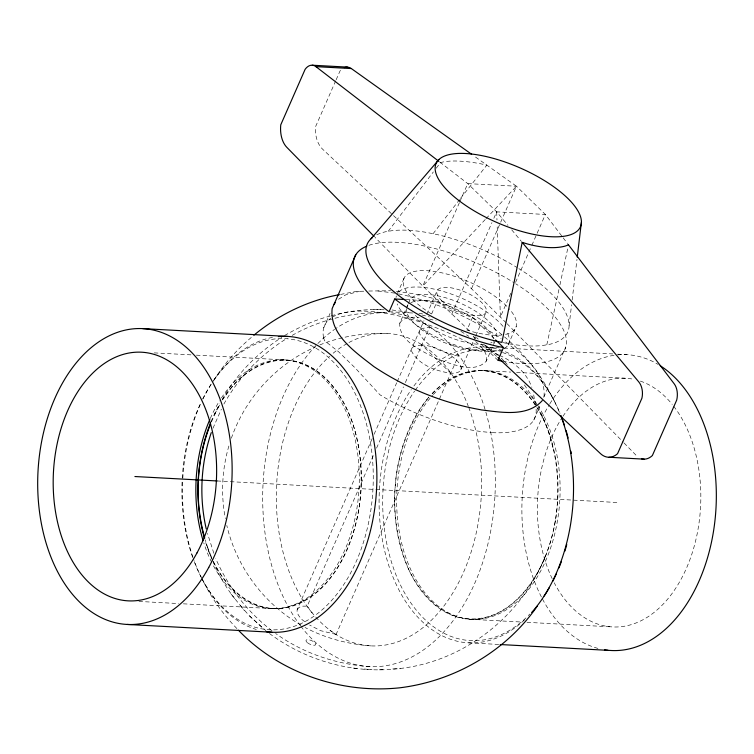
<?xml version="1.0" encoding="UTF-8"?>
<svg xmlns="http://www.w3.org/2000/svg" width="754" height="754" viewBox="0 0 754 754"><rect width="100%" height="100%" fill="white"/><g stroke="black" fill="none" stroke-linecap="round" stroke-linejoin="round"><path stroke-width="0.57" stroke-dasharray="3.77 2.83" d="M372.193 438.621L297.189 609.477L297.019 612.144L298.518 615.377L301.487 619.175L306.001 622.681M213.184 561.259C225.936 587.479 252.053 612.729 283.485 607.988C328.131 599.345 350.893 551.834 358.48 511.212L358.763 509.855C363.268 480.355 361.581 449.874 352.052 421.495L352.014 421.411C342.552 396.774 326.736 371.411 300.233 362.957C275.285 354.069 248.641 367.49 232.336 386.406L222.732 399.497M269.451 633.492C306.614 661.164 354.314 674.415 400.412 668.449C476.688 659.712 542.409 597.536 555.123 521.796L555.406 520.449C561.4 482.174 556.395 441.712 538.054 407.339M569.091 325.634L571.589 304.701M572.145 300.054L576.989 259.357M232.336 386.406L231.619 387.33M544.011 396.632C546.216 372.005 521.947 354.663 504.652 341.157M555.123 521.796L555.406 520.449M558.94 289.517L546.801 344.814M559.92 284.937L568.016 247.152M407.933 304.625L399.752 323.277C398.923 341.751 422.655 351.015 436.189 358.546C450.666 363.258 473.719 374.568 486.273 361.138L494.501 342.391M486.273 361.138C488.441 353.089 480.967 346.463 475.68 341.543M228.877 446.01C221.987 469.44 220.733 494.586 225.371 518.573M212.986 428.253L221.365 409.186M231.365 438.225C245.361 397.923 276.464 363.984 315.587 346.897M211.431 421.92L219.442 404.436M545.368 555.905C533.059 587.847 504.492 622.314 466.792 618.657C440.166 616.112 420.647 593.379 409.365 570.882C385.002 515.482 390.779 446.123 428.253 397.923L428.979 396.99A124.504 81.573 -86.9 0 0 411.467 575.179A124.504 81.573 -86.9 0 0 528.356 586.998A124.504 81.573 -86.9 0 0 537.385 408.008M335.7 80.801L315.558 126.691A23.836 16.126 -88.2 0 0 322.693 149.264L471.495 288.697L506.179 322.806M336.171 79.736L339.913 71.196A15.089 10.198 -88 0 1 340.714 70.216M323.702 327.858L330.016 313.485M397.301 293.711L404.502 277.321M408.385 303.589L409.752 300.488A47.229 17.766 23.7 0 1 459.893 302.967A47.229 17.766 23.7 0 1 496.33 338.235L494.963 341.355M459.403 202.666L422.787 286.068L470.515 331.92M459.865 201.601L467.763 183.608L516.471 186.238L545.378 214.466L562.465 236.926M374.078 434.323L396.717 382.749M397.188 381.675L423.955 320.704M426.773 314.286L437.103 290.752M431.599 314.032L437.197 301.28L447.603 307.151A61.102 22.988 23.7 0 0 471.043 316.887L472.541 317.34L495.133 339.404M405.35 382.58L429.686 327.142L421.486 328.612L419.724 330.337L419.394 333.372C426.547 347.302 444.068 353.117 458.602 355.37L336.124 634.378C324.55 627.271 314.908 617.272 307.208 606.141L374.21 453.522M376.566 448.149L403.456 386.887M451.703 314.305L491.947 222.628M493.832 218.311L496.679 211.846L545.378 214.466L531.655 245.747M471.495 288.697L516.471 186.238L473.512 155.626M472.541 317.34L466.943 330.092L471.316 331.402A61.102 22.988 23.7 0 0 501.787 335.012M460.807 369.828L473.446 341.044M473.917 339.969L475.322 336.774M475.783 335.709L486.085 312.25M510.816 293.202L500.402 316.925L497.131 224.692M515.557 282.411L531.174 246.822M508.083 344.964L516.245 326.378M533.747 420.025L539.789 406.255M543.7 397.349L565.811 346.972M358.48 511.212L358.763 509.855M222.251 399.337C236.633 374.229 257.406 352.957 281.76 337.358M214.551 414.304L220.008 404.436M399.752 323.277C403.475 316.623 412.542 317.066 419.139 317.396M223.872 404.05C239.018 377.16 260.931 354.22 287.331 338.178M214.136 379.79C224.569 363.108 237.944 348.612 252.995 336.001M388.178 231.327L433.362 171.931M436.217 168.208L440.515 162.619L443.361 161.903A78.774 23.619 18.9 0 1 481.457 163.957L486.83 165.117L460.26 198.726M433.06 233.74L459.544 199.64M428.253 397.923L428.979 396.99M485.237 219.508L422.787 286.068L374.992 237.293M486.038 218.66L516.471 186.238M297.189 609.477L299.112 607.375L302.561 606.159L307.208 606.141M432.221 393.908C445.793 378.97 465.463 369.149 485.953 370.836L486.028 370.845C517.8 375.332 538.46 403.748 548.658 431.995L553.785 450.769M491.259 347.387L489.412 348.489A45.579 22.337 38.8 0 1 477.895 350.591L474.209 350.337A45.57 26.145 33.4 0 1 457.226 346.887L452.72 345.304A45.871 27.069 21.9 0 1 430.383 335.417L426.406 332.966A46.324 24.42 17.1 0 1 416.265 325.106L413.578 322.467A46.324 21.301 12.6 0 1 407.933 315.106L407 312.74A45.871 17.832 8.4 0 1 406.415 308.801M338.537 299.263L345.681 294.871L359.507 291.317M284.588 335.53C298.942 327.293 314.079 320.082 330.195 316.096M292.166 335.37C320.921 319.074 354.135 311.591 387.085 312.721A177.209 116.097 -86.9 0 0 335.539 328.697M410.798 302.665L411.326 302.411A45.579 10.716 10.2 0 1 422.74 300.554L426.444 300.752A45.57 6.909 15.7 0 1 443.484 304.079L448.055 305.521A45.871 6.4 25.2 0 1 470.11 316.03L474.077 318.499A46.324 9.755 29.5 0 1 484.322 326.124L487.027 328.716A46.324 12.875 33.9 0 1 492.541 336.388L493.521 338.65M319.837 344.898C341.194 336.322 364.21 332.721 387.17 333.457M331.279 315.813C348.122 311.053 365.765 308.923 383.258 309.743M340.516 294.428L356.284 291.421L364.116 291.185M421.863 344.964L413.654 346.435L411.816 348.357L411.571 351.194C418.79 365.077 436.104 371.156 450.779 373.202A26.748 10.066 23.7 0 0 456.5 360.167A26.748 10.066 23.7 0 0 421.863 344.964L450.779 373.202M379.234 669.835L385.784 669.42M392.796 668.939L400.412 668.449M368.744 291.035L390.666 290.742M455.312 346.114L453.861 346.133L453.361 345.445M384.135 309.771L370.798 309.545M406.18 299.611L437.197 301.28M389.092 311.741L413.22 313.042M418.96 313.353L422.41 313.532M484.04 347L494.577 347.566M495.746 347.622L499.261 347.82M503.936 348.065L612.795 353.928M617.479 354.182L626.847 354.691M154.268 352.881L191.695 354.898M196.37 355.153L286.171 359.988M482.805 370.582L510.694 372.08M516.556 372.391L625.613 378.263M217.161 480.958L374.653 489.44M375.822 489.497L619.1 502.598M138.915 601.428L178.679 603.568M183.354 603.822L273.155 608.657M469.799 619.241L522.305 622.078M526.999 622.323L612.597 626.932M468.564 642.823L498.997 644.463M392.042 309.979L411.524 312.797M353.334 668.101L359.733 668.657M364.305 669.034L372.052 669.712M394.719 293.108L376.566 290.799M490.034 348.028L490.477 347.745M370.817 645.886C347.914 644.189 325.417 638.223 305.05 627.498M369.733 666.64C336.086 664.331 303.07 653.247 275.625 633.464M396.331 291.487C435.548 294.927 473.606 310.705 503.681 336.18M445.539 304.588L446.594 304.899M336.124 634.378L320.591 630.674L309.649 625.066M502.975 342.608L508.205 343.664A109.481 41.187 23.7 0 0 542.55 345.511L549.298 344.399A109.481 41.187 23.7 0 0 518.875 268.631M429.412 319.046L436.132 320.818M421.929 314.936L429.478 316.944M398.555 293.872C435.36 301.638 470.27 317.274 501.146 338.678M498.611 354.936C490.534 350.968 481.09 350.676 473.653 345.596A114.834 43.223 23.7 0 0 332.58 317.048M499.534 355.398C513.728 361.656 526.565 372.523 531.9 387.443M460.882 331.364L468.856 336.322M301.025 625.038C263.9 603.963 236.511 566.97 226.803 525.415M473.116 336.604L475.897 338.423M485.435 345.238L498.969 356.095M439.818 162.082L467.763 183.608L496.679 211.846L507.96 225.342M240.356 605.575L249.433 615.886L265.945 630.73M272.015 630.768C247.435 612.069 228.066 586.961 215.785 558.648M504.53 336.915C525.406 354.521 542.456 376.595 554.369 401.175M249.433 615.886L263.287 628.572M476.509 337.528L478.215 339.13M484.209 344.738L497.037 356.746M473.644 336.623L475.312 338.263M481.175 343.984L497.904 360.318M506.999 323.645L623.219 442.136M624.039 442.975L636.404 455.586A23.836 15.08 -85.7 0 0 637.582 456.66M503.795 360.808L501.561 358.461L503.879 360.912M504.652 361.722L508.526 365.803M236.916 628.582C222.911 614.19 211.243 597.734 202.458 579.675A148.114 97.04 -86.9 0 0 256.303 629.486M511.721 229.838L521.495 241.544M212.939 561.381C218.811 575.227 226.398 588.459 235.955 600.09M231.158 594.152L244.475 610.683M563.181 237.859L567.451 243.476M524.388 384.926L532.305 396.529L537.536 406.349M212.468 560.316L209.612 553.926L205.295 539.892M207.425 546.81L212.732 560.288M213.825 553.285L207.491 533.408M535.387 405.134L533.238 392.023M323.551 337.538L324.512 340.667L338.687 351.854L355.426 368.197L379.95 394.794L385.633 398.169A114.834 43.223 23.7 0 0 491.721 432.476M496.679 211.846L496.971 220.017M391.562 312.938A177.209 116.097 -86.9 0 1 485.199 554.265A177.209 116.097 -86.9 0 1 301.232 626.744M300.544 625.839A177.209 116.097 -86.9 0 1 334.606 329.347M348.913 342.533A156.427 102.487 -86.9 0 1 468.281 406.227M468.696 407.292A156.427 102.487 -86.9 0 1 451.957 594.341A156.427 102.487 -86.9 0 1 329.894 630.287M312.213 613.03A156.427 102.487 -86.9 0 1 329.668 356.237M333.136 353.24A156.427 102.487 -86.9 0 1 347.886 343.089M376.783 234.796A109.481 41.187 23.7 0 1 385.69 231.732L392.438 230.62A109.481 41.187 23.7 0 1 426.783 232.468L436.736 234.485A109.481 41.187 23.7 0 1 517.027 267.491M222.242 399.978A124.504 81.573 -86.9 0 1 341.119 398.046A124.504 81.573 -86.9 0 1 329.79 578.902A124.504 81.573 -86.9 0 1 212.251 559.383M211.78 558.337A124.504 81.573 -86.9 0 1 204.881 539.789M211.063 421.646A124.504 81.573 -86.9 0 1 219.857 403.88M432.07 393.569A124.504 81.573 -86.9 0 1 535.651 405.256M413.889 385.991A148.114 97.04 -86.9 0 1 560.128 414.059M524.614 619.76A148.114 97.04 -86.9 0 1 397.509 587.13A148.114 97.04 -86.9 0 1 411.326 389.564M617.799 354.87A148.114 97.04 -86.9 0 1 658.28 364.512M597.95 648.402A148.114 97.04 -86.9 0 1 541.9 597.95M541.391 596.961A148.114 97.04 -86.9 0 1 549.242 404.757M549.836 403.786A148.114 97.04 -86.9 0 1 616.668 354.983M640.344 381.1A124.504 81.573 -86.9 0 1 672.257 404.417M673.68 406.227A124.504 81.573 -86.9 0 1 674.604 589.882A124.504 81.573 -86.9 0 1 554.209 582.757M552.182 578.695A124.504 81.573 -86.9 0 1 561.08 419.215M562.918 416.359A124.504 81.573 -86.9 0 1 634.086 379.375M433.352 394.521A124.504 81.573 -86.9 0 1 536.414 403.39M537.734 405.369A124.504 81.573 -86.9 0 1 531.268 585.999A124.504 81.573 -86.9 0 1 413.296 574.802A124.504 81.573 -86.9 0 1 432.57 395.388M415.284 390.129A145.776 95.504 -86.9 0 1 501.372 352.156M502.456 352.495A145.776 95.504 -86.9 0 1 560.034 413.333M529.836 614.039A145.776 95.504 -86.9 0 1 528.29 615.622M525.943 617.903A145.776 95.504 -86.9 0 1 400.77 585.651A145.776 95.504 -86.9 0 1 414.606 391.09M213.797 380.28A145.776 95.504 -86.9 0 1 350.506 384.832A145.776 95.504 -86.9 0 1 337.651 593.191A145.776 95.504 -86.9 0 1 201.591 578.054M201.092 577.083A145.776 95.504 -86.9 0 1 194.24 561.645M192.647 557.281A145.776 95.504 -86.9 0 1 182.195 479.412M182.251 478.243A145.776 95.504 -86.9 0 1 200.724 403.004M202.76 398.828A145.776 95.504 -86.9 0 1 211.186 384.154M201.949 578.686A148.114 97.04 -86.9 0 1 193.373 558.573M192.977 557.451A148.114 97.04 -86.9 0 1 182.741 479.45M182.807 478.347A148.114 97.04 -86.9 0 1 200.95 403.136M202.835 399.186A148.114 97.04 -86.9 0 1 210.988 384.549M212.817 381.722A148.114 97.04 -86.9 0 1 272.712 337.358M221.384 397.971A124.504 81.573 -86.9 0 1 338.848 397.622A124.504 81.573 -86.9 0 1 329.489 576.499A124.504 81.573 -86.9 0 1 212.685 564.36M211.657 562.352A124.504 81.573 -86.9 0 1 203.768 542.833M210.281 418.498A124.504 81.573 -86.9 0 1 219.555 400.826M406.924 306.935A45.871 17.832 8.4 0 1 407.942 305.163M493.927 340.987A45.871 15.636 38.7 0 1 493.898 343.051M502.598 361.27A114.844 43.204 23.7 0 0 561.476 326.114L557.545 320.111A114.844 43.204 23.7 0 0 515.698 283.758M368.894 245.323A114.844 43.204 23.7 0 1 513.785 282.552M505.548 334.39A61.102 22.988 23.7 0 0 516.33 321.223L515.434 318.339A61.102 22.988 23.7 0 0 509.186 308.791M431.213 313.796A61.102 22.988 23.7 0 1 419.017 270.78A61.102 22.988 23.7 0 1 507.649 307.114M504.351 348.508A61.102 22.988 23.7 0 0 509.129 337.613L508.243 334.729A61.102 22.988 23.7 0 0 506.745 331.666M501.617 349.809A61.102 22.988 23.7 0 1 429.29 333.315L424.021 330.186A61.102 22.988 23.7 0 1 397.151 303.956M396.038 297.528A61.102 22.988 23.7 0 1 396.34 295.917M398.875 291.789A61.102 22.988 23.7 0 1 448.621 293.136A61.102 22.988 23.7 0 1 503.389 326.84M492.098 342.373A47.229 17.766 23.7 0 1 490.609 342.995M484.04 344.267A47.229 17.766 23.7 0 1 413.993 313.73M323.57 337.528A114.834 43.223 23.7 0 1 330.827 318.188M536.113 409.262A114.834 43.327 23.8 0 1 491.881 432.636M441.42 300.412A26.748 10.066 23.7 0 0 484.2 314.267A26.748 10.066 23.7 0 0 459.167 289.819A26.748 10.066 23.7 0 0 441.42 300.412M307.557 642.832A5.316 1.998 23.7 0 0 315.709 644.698A5.316 1.998 23.7 0 0 309.394 639.863A5.316 1.998 23.7 0 0 307.557 642.832"/><path stroke-width="1.13" d="M577.262 257.039L581.419 222.157M211.28 432.589C200.771 463.427 198.999 497.159 206.247 528.922M210.536 424.097C196.228 459.997 194.23 500.929 204.739 538.102M355.784 254.777L332.146 308.622C329.357 334.87 355.681 352.269 373.814 366.548C405.954 387.999 442.702 403.098 480.798 409.761L481.25 409.893C500.929 412.221 527.376 417.377 542.286 400.572M405.03 299.545L394.681 298.989L389.092 311.741L388.046 310.987A114.844 43.204 23.7 0 1 366.83 246.115M495.972 340.224L503.502 347.575L497.904 360.318L502.598 361.27M537.216 606.207C505.811 651.541 454.2 681.145 399.677 687.818C340.874 693.982 279.508 673.011 238.377 630.184M334.06 304.277L335.304 302.59M371.072 238.707L438.894 159.594M253.806 335.276C278.301 314.955 308.037 300.394 339.404 294.654M568.507 244.862L565.472 245.993A78.774 35.278 28.8 0 1 527.376 243.947L522.183 242.373L501.928 342.391L498.253 341.647A109.481 41.187 23.7 0 1 393.701 291.506A109.481 41.187 23.7 0 1 372.495 237.472M142.638 328.612L287.397 336.407M608.987 457.254L644.227 459.158M134.9 476.528L217.161 480.958M127.153 624.444L271.921 632.238M500.166 644.529L611.362 650.514A148.114 97.04 -86.9 0 0 713.124 533.587A148.114 97.04 -86.9 0 0 660.136 365.662M312.288 65.212L347.434 67.115M374.173 236.454L286.822 147.322A23.836 15.08 -85.7 0 1 280.771 124.806L305.125 69.321A15.089 9.566 -85.9 0 1 315.926 66.644L351.336 68.557L471.608 154.268M503.502 347.575L497.753 346.406A114.844 43.204 23.7 0 1 402.268 304.493L394.681 298.989M315.926 66.644L438.885 161.365M497.894 357.547L600.533 453.654A23.836 16.126 -88.2 0 0 617.564 453.682L641.927 398.187A15.089 10.17 -88.2 0 0 638.798 381.929L522.239 242.439M568.158 244.409L674.217 383.833A15.089 9.585 -85.7 0 1 676.715 400.063L652.361 455.557A23.836 15.08 -85.7 0 1 641.456 458.752M344.399 67.587A15.089 10.198 -88 0 1 351.336 68.557M607.988 650.259A148.114 97.04 -86.9 0 1 604.623 649.816M560.976 416.236A148.114 97.04 -86.9 0 1 531.664 612.502M278.358 336.595A148.114 97.04 -86.9 0 1 376.698 486.613A148.114 97.04 -86.9 0 1 266.303 631.701M203.118 540.731A124.504 81.573 -86.9 0 1 209.838 419.497M560.891 415.454A145.776 95.504 -86.9 0 1 564.444 425.275M566.084 430.562A145.776 95.504 -86.9 0 1 568.101 438.027M570.891 451.231A145.776 95.504 -86.9 0 1 571.278 453.474M566.754 544.577A145.776 95.504 -86.9 0 1 564.869 551.127M561.296 561.768A145.776 95.504 -86.9 0 1 558.893 567.941M556.226 574.114A145.776 95.504 -86.9 0 1 552.682 581.438M549.421 587.451A145.776 95.504 -86.9 0 1 544.171 595.999M204.268 537.659A124.504 81.573 -86.9 0 1 210.649 422.674M458.998 200.639A78.802 29.642 23.7 0 0 579.722 228.17A78.802 29.642 23.7 0 0 486.151 156.549A78.802 29.642 23.7 0 0 458.998 200.639M208.754 567.413A148.114 97.04 -86.9 0 0 152.723 329.932A148.114 97.04 -86.9 0 0 43.214 532.239A148.114 97.04 -86.9 0 0 208.754 567.413M196.982 552.927A124.504 81.573 -86.9 0 0 149.886 353.306A124.504 81.573 -86.9 0 0 57.822 523.351A124.504 81.573 -86.9 0 0 196.982 552.927"/></g></svg>
